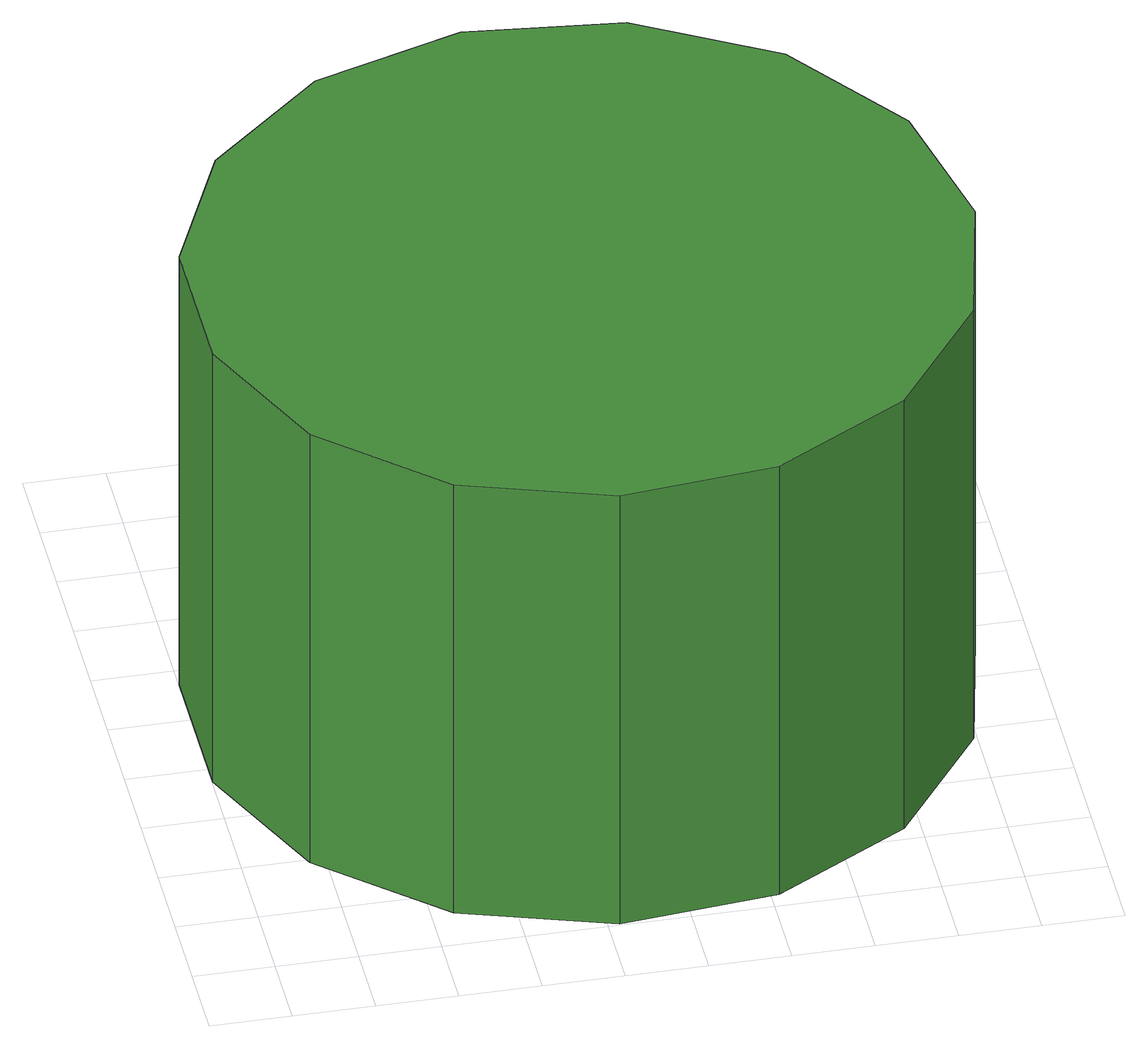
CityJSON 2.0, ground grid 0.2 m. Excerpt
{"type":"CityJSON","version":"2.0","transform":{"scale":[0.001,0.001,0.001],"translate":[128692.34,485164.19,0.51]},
"CityObjects":{
"tree1":{"type":"SolitaryVegetationObject","attributes":{"function":"something"},"geometry":[{"type":"MultiSurface","lod":"1","boundaries":[[[0,1,2,3,4,5,6,7,8,9,10,11,12,13,14]],[[15,16,17,18,19,20,21,22,23,24,25,26,27,28,29]],[[0,29,28,1]],[[1,28,27,2]],[[2,27,26,3]],[[3,26,25,4]],[[4,25,24,5]],[[5,24,23,6]],[[6,23,22,7]],[[7,22,21,8]],[[8,21,20,9]],[[9,20,19,10]],[[10,19,18,11]],[[11,18,17,12]],[[12,17,16,13]],[[13,16,15,14]],[[14,15,29,0]]]}]}
},
"vertices":[
[1873,945,1250],[1791,1330,1250],[1560,1648,1250],[1219,1845,1250],[828,1886,1250],[454,1764,1250],[161,1501,1250],[1,1142,1250],[1,748,1250],[161,389,1250],[454,125,1250],[828,4,1250],[1219,45,1250],[1560,242,1250],[1791,560,1250],[1791,560,0],[1560,242,0],[1219,45,0],[828,4,0],[454,125,0],[161,389,0],[1,748,0],[1,1142,0],[161,1501,0],[454,1764,0],[828,1886,0],[1219,1845,0],[1560,1648,0],[1791,1330,0],[1873,945,0]
]}
